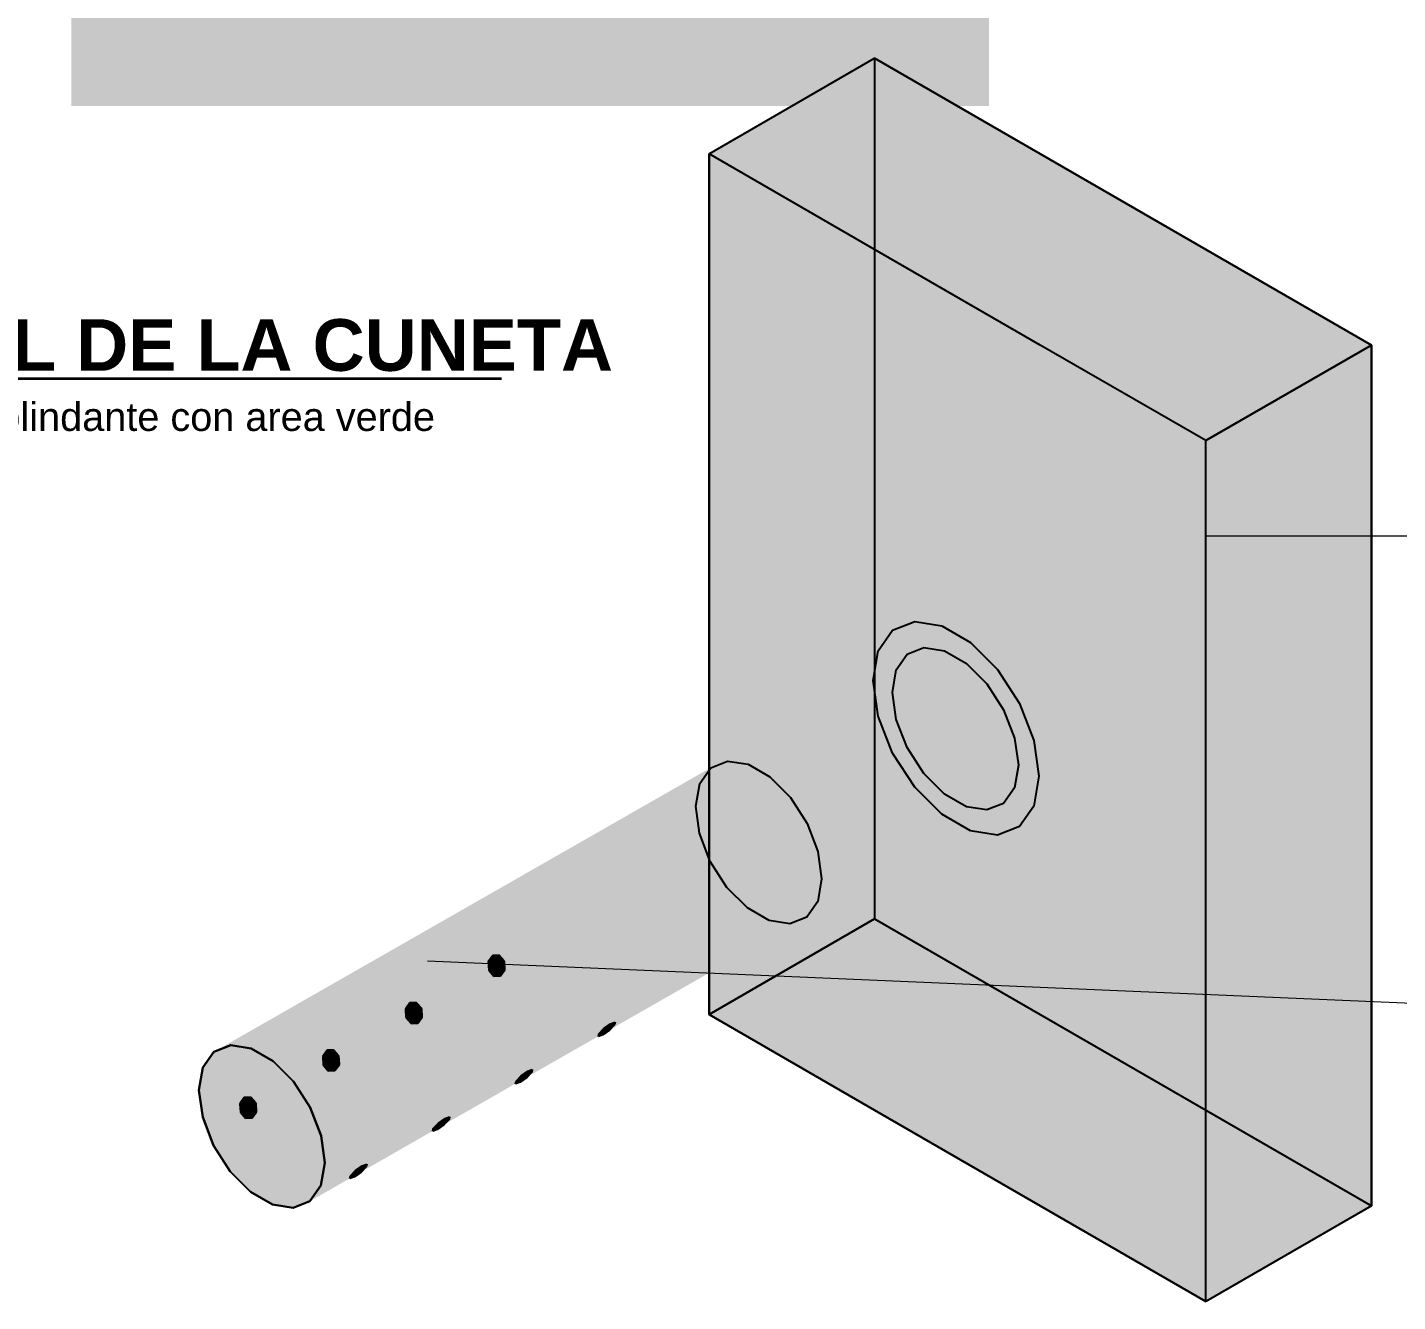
# Model space of a CAD drawing. Header units: metres. Extents: x 0 to 14.2, y 0 to 5.9.
# Drawn here: x 10.927 to 11.644, y 1.15 to 1.816 of the extents above; entities that cross this region are included whole.
import ezdxf
from ezdxf.enums import TextEntityAlignment as Align

# ---------------------------------------------------------------- set-up
doc = ezdxf.new("R2010")
doc.units = ezdxf.units.M
doc.header["$LTSCALE"] = 0.25
doc.layers.add('ISO-ARISTAS', color=8, linetype='CONTINUOUS')
doc.layers.add('TEXTOS', color=7, linetype='CONTINUOUS')
doc.layers.add('ISO-CONCRETO-SUP', color=254, linetype='CONTINUOUS', true_color=0xe8e8e8)
for name, color, linetype, lineweight in [('LLAMADAS', 30, 'CONTINUOUS', 18), ('TERRENO-RELL', 33, 'CONTINUOUS', 13), ('TITULOS', 160, 'CONTINUOUS', 35)]:
    doc.layers.add(name, color=color, linetype=linetype, lineweight=lineweight)
doc.styles.get("Standard").update_dxf_attribs({"font": 'arial.ttf'})
doc.styles.add('TITULOS', font='arialbd.ttf')

msp = doc.modelspace()

# ---------------------------------------------------------------- hatches: boundary and pattern name
at = {"layer": 'TERRENO-RELL', "true_color": 0xecdec8}
h = msp.add_hatch(color=7, dxfattribs=at)
h.dxf.hatch_style = 1
h.paths.add_polyline_path([(10.95, 1.775), (11.43, 1.775), (11.43, 2.575), (10.95, 2.575)])

# ---------------------------------------------------------------- linework, layer by layer
at = {"layer": 'ISO-ARISTAS', "color": 250}
for p, q in [((11.28349, 1.75), (11.3701, 1.8)), ((11.28349, 1.75), (11.3701, 1.8)), ((11.4567, 1.75), (11.3701, 1.8)), ((11.3701, 1.8), (11.3701, 1.71)), ((11.3701, 1.8), (11.3701, 1.71)), ((11.3701, 1.8), (11.4567, 1.75)), ((11.28349, 1.66), (11.28349, 1.75)), ((11.3701, 1.7), (11.28349, 1.75)), ((11.3701, 1.7), (11.28349, 1.75)), ((11.28349, 1.75), (11.28349, 1.66)), ((11.5433, 1.7), (11.4567, 1.75)), ((11.4567, 1.75), (11.5433, 1.7)), ((11.3701, 1.71), (11.3701, 1.62)), ((11.3701, 1.71), (11.3701, 1.62)), ((11.4567, 1.65), (11.3701, 1.7)), ((11.4567, 1.65), (11.3701, 1.7)), ((11.6299, 1.65), (11.5433, 1.7)), ((11.5433, 1.7), (11.6299, 1.65)), ((11.28349, 1.57), (11.28349, 1.66)), ((11.28349, 1.66), (11.28349, 1.57)), ((11.5433, 1.6), (11.4567, 1.65)), ((11.5433, 1.6), (11.4567, 1.65)), ((11.6299, 1.65), (11.5433, 1.6)), ((11.5433, 1.6), (11.6299, 1.65)), ((11.6299, 1.56), (11.6299, 1.65)), ((11.6299, 1.65), (11.6299, 1.56)), ((11.3701, 1.62), (11.3701, 1.53)), ((11.3701, 1.62), (11.3701, 1.53)), ((11.5433, 1.51), (11.5433, 1.6)), ((11.5433, 1.51), (11.5433, 1.6)), ((11.28349, 1.48), (11.28349, 1.57)), ((11.28349, 1.57), (11.28349, 1.48)), ((11.6299, 1.47), (11.6299, 1.56)), ((11.6299, 1.56), (11.6299, 1.47)), ((11.3701, 1.53), (11.3701, 1.44)), ((11.3701, 1.53), (11.3701, 1.44)), ((11.37953, 1.50089), (11.39105, 1.5054)), ((11.39105, 1.5054), (11.40519, 1.50318)), ((11.5433, 1.42), (11.5433, 1.51)), ((11.5433, 1.42), (11.5433, 1.51)), ((11.37201, 1.49019), (11.37953, 1.50089)), ((11.40519, 1.50318), (11.42022, 1.4945)), ((11.38715, 1.48838), (11.3959, 1.49181)), ((11.3959, 1.49181), (11.40664, 1.49012)), ((11.42022, 1.4945), (11.43436, 1.4804)), ((11.3694, 1.4746), (11.37201, 1.49019)), ((11.38143, 1.48025), (11.38715, 1.48838)), ((11.40664, 1.49012), (11.41807, 1.48352)), ((11.41807, 1.48352), (11.42881, 1.47281)), ((11.28349, 1.39), (11.28349, 1.48)), ((11.28349, 1.48), (11.28349, 1.39)), ((11.37945, 1.4684), (11.38143, 1.48025)), ((11.43436, 1.4804), (11.44588, 1.46259)), ((11.37201, 1.45599), (11.3694, 1.4746)), ((11.42881, 1.47281), (11.43757, 1.45927)), ((11.6299, 1.38), (11.6299, 1.47)), ((11.6299, 1.47), (11.6299, 1.38)), ((11.38143, 1.45426), (11.37945, 1.4684)), ((11.44588, 1.46259), (11.45339, 1.44321)), ((11.37953, 1.43661), (11.37201, 1.45599)), ((11.43757, 1.45927), (11.44328, 1.44454)), ((11.38715, 1.43953), (11.38143, 1.45426)), ((11.44328, 1.44454), (11.44527, 1.4304)), ((11.45339, 1.44321), (11.45601, 1.4246)), ((11.3701, 1.44), (11.3701, 1.35)), ((11.3701, 1.44), (11.3701, 1.35)), ((11.39105, 1.4188), (11.37953, 1.43661)), ((11.3959, 1.42599), (11.38715, 1.43953)), ((11.27861, 1.42088), (11.28437, 1.42904)), ((11.27861, 1.42088), (11.28437, 1.42904)), ((11.28437, 1.42904), (11.29316, 1.43249)), ((11.28437, 1.42904), (11.29316, 1.43249)), ((11.29316, 1.43249), (11.30392, 1.43082)), ((11.29316, 1.43249), (11.30392, 1.43082)), ((11.30392, 1.43082), (11.31535, 1.42422)), ((11.30392, 1.43082), (11.31535, 1.42422)), ((11.40664, 1.41528), (11.3959, 1.42599)), ((11.44527, 1.4304), (11.44328, 1.41855)), ((11.27657, 1.409), (11.27861, 1.42088)), ((11.27657, 1.409), (11.27861, 1.42088)), ((11.31535, 1.42422), (11.32607, 1.41349)), ((11.31535, 1.42422), (11.32607, 1.41349)), ((11.45601, 1.4246), (11.45339, 1.40901)), ((11.5433, 1.33), (11.5433, 1.42)), ((11.5433, 1.33), (11.5433, 1.42)), ((11.32607, 1.41349), (11.33479, 1.39993)), ((11.32607, 1.41349), (11.33479, 1.39993)), ((11.40519, 1.4047), (11.39105, 1.4188)), ((11.41807, 1.40868), (11.40664, 1.41528)), ((11.44328, 1.41855), (11.43757, 1.41042)), ((11.27849, 1.39483), (11.27657, 1.409)), ((11.27849, 1.39483), (11.27657, 1.409)), ((11.42022, 1.39602), (11.40519, 1.4047)), ((11.42881, 1.40699), (11.41807, 1.40868)), ((11.43757, 1.41042), (11.42881, 1.40699)), ((11.45339, 1.40901), (11.44588, 1.39831)), ((11.33479, 1.39993), (11.34046, 1.38517)), ((11.33479, 1.39993), (11.34046, 1.38517)), ((11.44588, 1.39831), (11.43436, 1.3938)), ((11.28416, 1.38007), (11.27849, 1.39483)), ((11.28416, 1.38007), (11.27849, 1.39483)), ((11.43436, 1.3938), (11.42022, 1.39602)), ((11.28349, 1.3), (11.28349, 1.39)), ((11.28349, 1.39), (11.28349, 1.3)), ((11.34046, 1.38517), (11.34238, 1.371)), ((11.34046, 1.38517), (11.34238, 1.371)), ((11.29288, 1.36651), (11.28416, 1.38007)), ((11.29288, 1.36651), (11.28416, 1.38007)), ((11.6299, 1.29), (11.6299, 1.38)), ((11.6299, 1.38), (11.6299, 1.29)), ((11.34238, 1.371), (11.34034, 1.35912)), ((11.34238, 1.371), (11.34034, 1.35912)), ((11.3036, 1.35578), (11.29288, 1.36651)), ((11.3036, 1.35578), (11.29288, 1.36651)), ((11.31503, 1.34918), (11.3036, 1.35578)), ((11.31503, 1.34918), (11.3036, 1.35578)), ((11.34034, 1.35912), (11.33458, 1.35096)), ((11.34034, 1.35912), (11.33458, 1.35096)), ((11.3701, 1.35), (11.28349, 1.3)), ((11.28349, 1.3), (11.3701, 1.35)), ((11.32579, 1.34751), (11.31503, 1.34918)), ((11.32579, 1.34751), (11.31503, 1.34918)), ((11.33458, 1.35096), (11.32579, 1.34751)), ((11.33458, 1.35096), (11.32579, 1.34751)), ((11.3701, 1.35), (11.4567, 1.3)), ((11.3701, 1.35), (11.4567, 1.3)), ((11.17038, 1.33086), (11.16807, 1.32762)), ((11.16807, 1.32762), (11.16832, 1.32318)), ((11.17389, 1.33098), (11.17038, 1.33086)), ((11.17655, 1.32793), (11.17389, 1.33098)), ((11.1768, 1.32348), (11.17655, 1.32793)), ((11.5433, 1.24), (11.5433, 1.33)), ((11.5433, 1.24), (11.5433, 1.33)), ((11.16832, 1.32318), (11.17098, 1.32013)), ((11.17098, 1.32013), (11.17449, 1.32025)), ((11.17449, 1.32025), (11.1768, 1.32348)), ((11.12708, 1.30611), (11.12477, 1.30287)), ((11.13059, 1.30623), (11.12708, 1.30611)), ((11.13325, 1.30318), (11.13059, 1.30623)), ((11.12477, 1.30287), (11.12502, 1.29843)), ((11.12502, 1.29843), (11.12768, 1.29538)), ((11.13119, 1.2955), (11.1335, 1.29873)), ((11.1335, 1.29873), (11.13325, 1.30318)), ((11.3701, 1.25), (11.28349, 1.3)), ((11.28349, 1.3), (11.3701, 1.25)), ((11.4567, 1.3), (11.5433, 1.25)), ((11.4567, 1.3), (11.5433, 1.25)), ((11.12768, 1.29538), (11.13119, 1.2955)), ((11.22564, 1.28857), (11.22589, 1.28994)), ((11.22589, 1.28994), (11.22855, 1.29271)), ((11.23146, 1.29193), (11.22795, 1.28939)), ((11.22855, 1.29271), (11.23206, 1.29524)), ((11.23412, 1.29469), (11.23146, 1.29193)), ((11.23206, 1.29524), (11.23437, 1.29606)), ((11.23437, 1.29606), (11.23412, 1.29469)), ((11.6299, 1.2), (11.6299, 1.29)), ((11.6299, 1.29), (11.6299, 1.2)), ((11.03335, 1.28399), (11.02456, 1.28054)), ((11.02456, 1.28054), (11.03335, 1.28399)), ((11.04411, 1.28232), (11.03335, 1.28399)), ((11.03335, 1.28399), (11.04411, 1.28232)), ((11.22795, 1.28939), (11.22564, 1.28857)), ((11.02456, 1.28054), (11.0188, 1.27238)), ((11.0188, 1.27238), (11.02456, 1.28054)), ((11.05554, 1.27572), (11.04411, 1.28232)), ((11.04411, 1.28232), (11.05554, 1.27572)), ((11.06626, 1.26499), (11.05554, 1.27572)), ((11.05554, 1.27572), (11.06626, 1.26499)), ((11.08378, 1.28136), (11.08147, 1.27812)), ((11.08147, 1.27812), (11.08172, 1.27368)), ((11.08729, 1.28148), (11.08378, 1.28136)), ((11.08995, 1.27843), (11.08729, 1.28148)), ((11.0902, 1.27398), (11.08995, 1.27843)), ((11.0188, 1.27238), (11.01676, 1.2605)), ((11.01676, 1.2605), (11.0188, 1.27238)), ((11.08172, 1.27368), (11.08438, 1.27063)), ((11.08438, 1.27063), (11.08789, 1.27075)), ((11.08789, 1.27075), (11.0902, 1.27398)), ((11.18525, 1.26796), (11.18876, 1.27049)), ((11.19082, 1.26994), (11.18816, 1.26718)), ((11.18876, 1.27049), (11.19107, 1.27131)), ((11.19107, 1.27131), (11.19082, 1.26994)), ((11.07498, 1.25143), (11.06626, 1.26499)), ((11.06626, 1.26499), (11.07498, 1.25143)), ((11.18234, 1.26382), (11.18259, 1.26519)), ((11.18465, 1.26464), (11.18234, 1.26382)), ((11.18259, 1.26519), (11.18525, 1.26796)), ((11.18816, 1.26718), (11.18465, 1.26464)), ((11.01676, 1.2605), (11.01869, 1.24633)), ((11.01869, 1.24633), (11.01676, 1.2605)), ((11.04048, 1.25661), (11.03817, 1.25337)), ((11.04399, 1.25673), (11.04048, 1.25661)), ((11.04665, 1.25368), (11.04399, 1.25673)), ((11.03817, 1.25337), (11.03842, 1.24893)), ((11.03842, 1.24893), (11.04108, 1.24588)), ((11.04459, 1.246), (11.0469, 1.24923)), ((11.0469, 1.24923), (11.04665, 1.25368)), ((11.08065, 1.23667), (11.07498, 1.25143)), ((11.07498, 1.25143), (11.08065, 1.23667)), ((11.4567, 1.2), (11.3701, 1.25)), ((11.3701, 1.25), (11.4567, 1.2)), ((11.5433, 1.25), (11.6299, 1.2)), ((11.5433, 1.25), (11.6299, 1.2)), ((11.01869, 1.24633), (11.02435, 1.23157)), ((11.02435, 1.23157), (11.01869, 1.24633)), ((11.04108, 1.24588), (11.04459, 1.246)), ((11.13904, 1.23907), (11.13929, 1.24044)), ((11.14135, 1.23989), (11.13904, 1.23907)), ((11.13929, 1.24044), (11.14195, 1.24321)), ((11.14486, 1.24243), (11.14135, 1.23989)), ((11.14195, 1.24321), (11.14546, 1.24574)), ((11.14752, 1.24519), (11.14486, 1.24243)), ((11.14546, 1.24574), (11.14777, 1.24656)), ((11.14777, 1.24656), (11.14752, 1.24519)), ((11.5433, 1.15), (11.5433, 1.24)), ((11.5433, 1.15), (11.5433, 1.24)), ((11.08258, 1.2225), (11.08065, 1.23667)), ((11.08065, 1.23667), (11.08258, 1.2225)), ((11.02435, 1.23157), (11.03307, 1.21801)), ((11.03307, 1.21801), (11.02435, 1.23157)), ((11.08053, 1.21062), (11.08258, 1.2225)), ((11.08258, 1.2225), (11.08053, 1.21062)), ((11.09599, 1.21569), (11.09865, 1.21846)), ((11.09865, 1.21846), (11.10216, 1.22099)), ((11.10422, 1.22044), (11.10156, 1.21768)), ((11.10216, 1.22099), (11.10447, 1.22181)), ((11.10447, 1.22181), (11.10422, 1.22044)), ((11.03307, 1.21801), (11.04379, 1.20728)), ((11.04379, 1.20728), (11.03307, 1.21801)), ((11.09574, 1.21432), (11.09599, 1.21569)), ((11.09805, 1.21514), (11.09574, 1.21432)), ((11.10156, 1.21768), (11.09805, 1.21514)), ((11.04379, 1.20728), (11.05522, 1.20068)), ((11.05522, 1.20068), (11.04379, 1.20728)), ((11.07477, 1.20246), (11.08053, 1.21062)), ((11.08053, 1.21062), (11.07477, 1.20246)), ((11.05522, 1.20068), (11.06598, 1.19901)), ((11.06598, 1.19901), (11.05522, 1.20068)), ((11.06598, 1.19901), (11.07477, 1.20246)), ((11.07477, 1.20246), (11.06598, 1.19901)), ((11.5433, 1.15), (11.4567, 1.2)), ((11.4567, 1.2), (11.5433, 1.15)), ((11.6299, 1.2), (11.5433, 1.15)), ((11.6299, 1.2), (11.5433, 1.15))]:
    msp.add_line(p, q, dxfattribs=at)
at = {"layer": 'ISO-CONCRETO-SUP', "true_color": 0x9b9b97}
for points in [[(11.3701, 1.71), (11.28349, 1.66), (11.3701, 1.8), (11.28349, 1.75)], [(11.3701, 1.62), (11.28349, 1.57), (11.3701, 1.71), (11.28349, 1.66)], [(11.6299, 1.56), (11.5433, 1.51), (11.6299, 1.65), (11.5433, 1.6)], [(11.3701, 1.53), (11.28349, 1.48), (11.3701, 1.62), (11.28349, 1.57)], [(11.6299, 1.47), (11.5433, 1.42), (11.6299, 1.56), (11.5433, 1.51)], [(11.3701, 1.44), (11.28349, 1.39), (11.3701, 1.53), (11.28349, 1.48)], [(11.6299, 1.38), (11.5433, 1.33), (11.6299, 1.47), (11.5433, 1.42)], [(11.3701, 1.35), (11.28349, 1.3), (11.3701, 1.44), (11.28349, 1.39)], [(11.6299, 1.29), (11.5433, 1.24), (11.6299, 1.38), (11.5433, 1.33)], [(11.6299, 1.2), (11.5433, 1.15), (11.6299, 1.29), (11.5433, 1.24)]]:
    msp.add_solid(points, dxfattribs=at)
at = {"layer": 'ISO-CONCRETO-SUP', "true_color": 0xc0c0ba}
for points in [[(11.3701, 1.8), (11.4567, 1.75), (11.28349, 1.75), (11.3701, 1.7)], [(11.4567, 1.75), (11.5433, 1.7), (11.3701, 1.7), (11.4567, 1.65)], [(11.5433, 1.7), (11.6299, 1.65), (11.4567, 1.65), (11.5433, 1.6)], [(11.3701, 1.35), (11.4567, 1.3), (11.28349, 1.3), (11.3701, 1.25)], [(11.4567, 1.3), (11.5433, 1.25), (11.3701, 1.25), (11.4567, 1.2)], [(11.5433, 1.25), (11.6299, 1.2), (11.4567, 1.2), (11.5433, 1.15)]]:
    msp.add_solid(points, dxfattribs=at)
at = {"layer": 'ISO-CONCRETO-SUP', "true_color": 0xadada8}
for points in [[(11.3701, 1.71), (11.4567, 1.66), (11.3701, 1.8), (11.4567, 1.75)], [(11.28349, 1.66), (11.3701, 1.61), (11.28349, 1.75), (11.3701, 1.7)], [(11.4567, 1.66), (11.5433, 1.61), (11.4567, 1.75), (11.5433, 1.7)], [(11.3701, 1.62), (11.4567, 1.57), (11.3701, 1.71), (11.4567, 1.66)], [(11.3701, 1.61), (11.4567, 1.56), (11.3701, 1.7), (11.4567, 1.65)], [(11.5433, 1.61), (11.6299, 1.56), (11.5433, 1.7), (11.6299, 1.65)], [(11.28349, 1.57), (11.3701, 1.52), (11.28349, 1.66), (11.3701, 1.61)], [(11.4567, 1.57), (11.5433, 1.52), (11.4567, 1.66), (11.5433, 1.61)], [(11.4567, 1.56), (11.5433, 1.51), (11.4567, 1.65), (11.5433, 1.6)], [(11.3701, 1.53), (11.4567, 1.48), (11.3701, 1.62), (11.4567, 1.57)], [(11.3701, 1.52), (11.4567, 1.47), (11.3701, 1.61), (11.4567, 1.56)], [(11.5433, 1.52), (11.6299, 1.47), (11.5433, 1.61), (11.6299, 1.56)], [(11.28349, 1.48), (11.3701, 1.43), (11.28349, 1.57), (11.3701, 1.52)], [(11.4567, 1.48), (11.5433, 1.43), (11.4567, 1.57), (11.5433, 1.52)], [(11.4567, 1.47), (11.5433, 1.42), (11.4567, 1.56), (11.5433, 1.51)], [(11.3701, 1.44), (11.4567, 1.39), (11.3701, 1.53), (11.4567, 1.48)], [(11.3701, 1.43), (11.4567, 1.38), (11.3701, 1.52), (11.4567, 1.47)], [(11.5433, 1.43), (11.6299, 1.38), (11.5433, 1.52), (11.6299, 1.47)], [(11.28349, 1.39), (11.3701, 1.34), (11.28349, 1.48), (11.3701, 1.43)], [(11.4567, 1.39), (11.5433, 1.34), (11.4567, 1.48), (11.5433, 1.43)], [(11.4567, 1.38), (11.5433, 1.33), (11.4567, 1.47), (11.5433, 1.42)], [(11.3701, 1.35), (11.4567, 1.3), (11.3701, 1.44), (11.4567, 1.39)], [(11.3701, 1.34), (11.4567, 1.29), (11.3701, 1.43), (11.4567, 1.38)], [(11.5433, 1.34), (11.6299, 1.29), (11.5433, 1.43), (11.6299, 1.38)], [(11.28349, 1.3), (11.3701, 1.25), (11.28349, 1.39), (11.3701, 1.34)], [(11.4567, 1.3), (11.5433, 1.25), (11.4567, 1.39), (11.5433, 1.34)], [(11.4567, 1.29), (11.5433, 1.24), (11.4567, 1.38), (11.5433, 1.33)], [(11.3701, 1.25), (11.4567, 1.2), (11.3701, 1.34), (11.4567, 1.29)], [(11.5433, 1.25), (11.6299, 1.2), (11.5433, 1.34), (11.6299, 1.29)], [(11.4567, 1.2), (11.5433, 1.15), (11.4567, 1.29), (11.5433, 1.24)]]:
    msp.add_solid(points, dxfattribs=at)
at = {"layer": 'ISO-CONCRETO-SUP', "true_color": 0x797976}
for points in [[(11.45601, 1.4246), (11.37953, 1.50089), (11.39105, 1.5054)], [(11.45601, 1.4246), (11.39105, 1.5054), (11.40519, 1.50318)], [(11.45601, 1.4246), (11.37201, 1.49019), (11.37953, 1.50089)], [(11.45601, 1.4246), (11.40519, 1.50318), (11.42022, 1.4945)], [(11.45601, 1.4246), (11.42022, 1.4945), (11.43436, 1.4804)], [(11.45601, 1.4246), (11.3694, 1.4746), (11.37201, 1.49019)], [(11.45601, 1.4246), (11.43436, 1.4804), (11.44588, 1.46259)], [(11.45601, 1.4246), (11.37201, 1.45599), (11.3694, 1.4746)], [(11.45601, 1.4246), (11.44588, 1.46259), (11.45339, 1.44321)], [(11.45601, 1.4246), (11.37953, 1.43661), (11.37201, 1.45599)], [(11.45601, 1.4246), (11.39105, 1.4188), (11.37953, 1.43661)], [(11.45601, 1.4246), (11.40519, 1.4047), (11.39105, 1.4188)], [(11.45601, 1.4246), (11.42022, 1.39602), (11.40519, 1.4047)], [(11.45601, 1.4246), (11.43436, 1.3938), (11.42022, 1.39602)], [(11.45601, 1.4246), (11.44588, 1.39831), (11.43436, 1.3938)], [(11.45601, 1.4246), (11.45339, 1.40901), (11.44588, 1.39831)]]:
    msp.add_solid(points, dxfattribs=at)
at = {"layer": 'ISO-CONCRETO-SUP', "true_color": 0x202328}
for points in [[(11.44527, 1.4304), (11.38715, 1.48838), (11.3959, 1.49181)], [(11.44527, 1.4304), (11.3959, 1.49181), (11.40664, 1.49012)], [(11.44527, 1.4304), (11.38143, 1.48025), (11.38715, 1.48838)], [(11.44527, 1.4304), (11.40664, 1.49012), (11.41807, 1.48352)], [(11.44527, 1.4304), (11.41807, 1.48352), (11.42881, 1.47281)], [(11.44527, 1.4304), (11.37945, 1.4684), (11.38143, 1.48025)], [(11.44527, 1.4304), (11.42881, 1.47281), (11.43757, 1.45927)], [(11.44527, 1.4304), (11.38143, 1.45426), (11.37945, 1.4684)], [(11.44527, 1.4304), (11.43757, 1.45927), (11.44328, 1.44454)], [(11.44527, 1.4304), (11.38715, 1.43953), (11.38143, 1.45426)], [(11.44527, 1.4304), (11.3959, 1.42599), (11.38715, 1.43953)], [(11.44527, 1.4304), (11.40664, 1.41528), (11.3959, 1.42599)], [(11.44527, 1.4304), (11.41807, 1.40868), (11.40664, 1.41528)], [(11.44527, 1.4304), (11.42881, 1.40699), (11.41807, 1.40868)], [(11.44527, 1.4304), (11.43757, 1.41042), (11.42881, 1.40699)], [(11.44527, 1.4304), (11.44328, 1.41855), (11.43757, 1.41042)]]:
    msp.add_solid(points, dxfattribs=at)
at = {"layer": 'ISO-CONCRETO-SUP', "true_color": 0x687c8e}
for points in [[(11.27861, 1.42088), (11.28437, 1.42904), (11.23531, 1.39613), (11.24107, 1.40429)], [(11.23531, 1.39613), (11.24107, 1.40429), (11.192, 1.37138), (11.19777, 1.37954)], [(11.192, 1.37138), (11.19777, 1.37954), (11.1487, 1.34663), (11.15447, 1.35479)], [(11.1487, 1.34663), (11.15447, 1.35479), (11.1054, 1.32188), (11.11117, 1.33004)], [(11.34034, 1.35912), (11.33458, 1.35096), (11.29704, 1.33437), (11.29128, 1.32621)], [(11.29704, 1.33437), (11.29128, 1.32621), (11.25374, 1.30962), (11.24798, 1.30146)], [(11.1054, 1.32188), (11.11117, 1.33004), (11.0621, 1.29713), (11.06786, 1.30529)], [(11.0621, 1.29713), (11.06786, 1.30529), (11.0188, 1.27238), (11.02456, 1.28054)], [(11.25374, 1.30962), (11.24798, 1.30146), (11.21044, 1.28487), (11.20467, 1.27671)], [(11.21044, 1.28487), (11.20467, 1.27671), (11.16714, 1.26012), (11.16137, 1.25196)], [(11.16714, 1.26012), (11.16137, 1.25196), (11.12384, 1.23537), (11.11807, 1.22721)], [(11.12384, 1.23537), (11.11807, 1.22721), (11.08053, 1.21062), (11.07477, 1.20246)]]:
    msp.add_solid(points, dxfattribs=at)
at = {"layer": 'ISO-CONCRETO-SUP', "true_color": 0x839bb3}
for points in [[(11.28437, 1.42904), (11.29316, 1.43249), (11.24107, 1.40429), (11.24986, 1.40774)], [(11.24107, 1.40429), (11.24986, 1.40774), (11.19777, 1.37954), (11.20656, 1.38299)], [(11.19777, 1.37954), (11.20656, 1.38299), (11.15447, 1.35479), (11.16326, 1.35824)], [(11.15447, 1.35479), (11.16326, 1.35824), (11.11117, 1.33004), (11.11996, 1.33349)], [(11.33458, 1.35096), (11.32579, 1.34751), (11.29128, 1.32621), (11.28249, 1.32276)], [(11.11117, 1.33004), (11.11996, 1.33349), (11.06786, 1.30529), (11.07666, 1.30874)], [(11.29128, 1.32621), (11.28249, 1.32276), (11.24798, 1.30146), (11.23918, 1.29801)], [(11.06786, 1.30529), (11.07666, 1.30874), (11.02456, 1.28054), (11.03335, 1.28399)], [(11.24798, 1.30146), (11.23918, 1.29801), (11.20467, 1.27671), (11.19588, 1.27326)], [(11.20467, 1.27671), (11.19588, 1.27326), (11.16137, 1.25196), (11.15258, 1.24851)], [(11.16137, 1.25196), (11.15258, 1.24851), (11.11807, 1.22721), (11.10928, 1.22376)], [(11.11807, 1.22721), (11.10928, 1.22376), (11.07477, 1.20246), (11.06598, 1.19901)]]:
    msp.add_solid(points, dxfattribs=at)
at = {"layer": 'ISO-CONCRETO-SUP', "true_color": 0x95b1cb}
for points in [[(11.29316, 1.43249), (11.30392, 1.43082), (11.24986, 1.40774), (11.26062, 1.40607)], [(11.24986, 1.40774), (11.26062, 1.40607), (11.20656, 1.38299), (11.21732, 1.38132)], [(11.20656, 1.38299), (11.21732, 1.38132), (11.16326, 1.35824), (11.17402, 1.35657)], [(11.16326, 1.35824), (11.17402, 1.35657), (11.11996, 1.33349), (11.13072, 1.33182)], [(11.32579, 1.34751), (11.31503, 1.34918), (11.28249, 1.32276), (11.27173, 1.32443)], [(11.11996, 1.33349), (11.13072, 1.33182), (11.07666, 1.30874), (11.08742, 1.30707)], [(11.28249, 1.32276), (11.27173, 1.32443), (11.23918, 1.29801), (11.22842, 1.29968)], [(11.07666, 1.30874), (11.08742, 1.30707), (11.03335, 1.28399), (11.04411, 1.28232)], [(11.23918, 1.29801), (11.22842, 1.29968), (11.19588, 1.27326), (11.18512, 1.27493)], [(11.19588, 1.27326), (11.18512, 1.27493), (11.15258, 1.24851), (11.14182, 1.25018)], [(11.15258, 1.24851), (11.14182, 1.25018), (11.10928, 1.22376), (11.09852, 1.22543)], [(11.10928, 1.22376), (11.09852, 1.22543), (11.06598, 1.19901), (11.05522, 1.20068)]]:
    msp.add_solid(points, dxfattribs=at)
at = {"layer": 'ISO-CONCRETO-SUP', "true_color": 0xa1c0dc}
for points in [[(11.30392, 1.43082), (11.31535, 1.42422), (11.26062, 1.40607), (11.27205, 1.39947)], [(11.26062, 1.40607), (11.27205, 1.39947), (11.21732, 1.38132), (11.22875, 1.37472)], [(11.21732, 1.38132), (11.22875, 1.37472), (11.17402, 1.35657), (11.18545, 1.34997)], [(11.17402, 1.35657), (11.18545, 1.34997), (11.13072, 1.33182), (11.14215, 1.32522)], [(11.31503, 1.34918), (11.3036, 1.35578), (11.27173, 1.32443), (11.2603, 1.33103)], [(11.13072, 1.33182), (11.14215, 1.32522), (11.08742, 1.30707), (11.09884, 1.30047)], [(11.27173, 1.32443), (11.2603, 1.33103), (11.22842, 1.29968), (11.217, 1.30628)], [(11.08742, 1.30707), (11.09884, 1.30047), (11.04411, 1.28232), (11.05554, 1.27572)], [(11.22842, 1.29968), (11.217, 1.30628), (11.18512, 1.27493), (11.17369, 1.28153)], [(11.18512, 1.27493), (11.17369, 1.28153), (11.14182, 1.25018), (11.13039, 1.25678)], [(11.14182, 1.25018), (11.13039, 1.25678), (11.09852, 1.22543), (11.08709, 1.23203)], [(11.09852, 1.22543), (11.08709, 1.23203), (11.05522, 1.20068), (11.04379, 1.20728)]]:
    msp.add_solid(points, dxfattribs=at)
at = {"layer": 'ISO-CONCRETO-SUP', "true_color": 0x92adc7}
for points in [[(11.30947, 1.39), (11.27861, 1.42088), (11.28437, 1.42904)], [(11.30947, 1.39), (11.28437, 1.42904), (11.29316, 1.43249)], [(11.30947, 1.39), (11.29316, 1.43249), (11.30392, 1.43082)], [(11.30947, 1.39), (11.30392, 1.43082), (11.31535, 1.42422)], [(11.30947, 1.39), (11.27657, 1.409), (11.27861, 1.42088)], [(11.30947, 1.39), (11.31535, 1.42422), (11.32607, 1.41349)], [(11.30947, 1.39), (11.32607, 1.41349), (11.33479, 1.39993)], [(11.30947, 1.39), (11.27849, 1.39483), (11.27657, 1.409)], [(11.30947, 1.39), (11.33479, 1.39993), (11.34046, 1.38517)], [(11.30947, 1.39), (11.28416, 1.38007), (11.27849, 1.39483)], [(11.30947, 1.39), (11.29288, 1.36651), (11.28416, 1.38007)], [(11.30947, 1.39), (11.3036, 1.35578), (11.29288, 1.36651)], [(11.30947, 1.39), (11.31503, 1.34918), (11.3036, 1.35578)], [(11.30947, 1.39), (11.32579, 1.34751), (11.31503, 1.34918)], [(11.30947, 1.39), (11.33458, 1.35096), (11.32579, 1.34751)], [(11.30947, 1.39), (11.34034, 1.35912), (11.33458, 1.35096)], [(11.30947, 1.39), (11.34238, 1.371), (11.34034, 1.35912)], [(11.30947, 1.39), (11.34046, 1.38517), (11.34238, 1.371)], [(11.04967, 1.2415), (11.02456, 1.28054), (11.03335, 1.28399)], [(11.04967, 1.2415), (11.03335, 1.28399), (11.04411, 1.28232)], [(11.04967, 1.2415), (11.0188, 1.27238), (11.02456, 1.28054)], [(11.04967, 1.2415), (11.04411, 1.28232), (11.05554, 1.27572)], [(11.04967, 1.2415), (11.05554, 1.27572), (11.06626, 1.26499)], [(11.04967, 1.2415), (11.01676, 1.2605), (11.0188, 1.27238)], [(11.04967, 1.2415), (11.06626, 1.26499), (11.07498, 1.25143)], [(11.04967, 1.2415), (11.01869, 1.24633), (11.01676, 1.2605)], [(11.04967, 1.2415), (11.07498, 1.25143), (11.08065, 1.23667)], [(11.04967, 1.2415), (11.02435, 1.23157), (11.01869, 1.24633)], [(11.04967, 1.2415), (11.03307, 1.21801), (11.02435, 1.23157)], [(11.04967, 1.2415), (11.04379, 1.20728), (11.03307, 1.21801)], [(11.04967, 1.2415), (11.05522, 1.20068), (11.04379, 1.20728)], [(11.04967, 1.2415), (11.06598, 1.19901), (11.05522, 1.20068)], [(11.04967, 1.2415), (11.07477, 1.20246), (11.06598, 1.19901)], [(11.04967, 1.2415), (11.08053, 1.21062), (11.07477, 1.20246)], [(11.04967, 1.2415), (11.08258, 1.2225), (11.08053, 1.21062)], [(11.04967, 1.2415), (11.08065, 1.23667), (11.08258, 1.2225)]]:
    msp.add_solid(points, dxfattribs=at)
at = {"layer": 'ISO-CONCRETO-SUP', "true_color": 0x788fa4}
for points in [[(11.27657, 1.409), (11.27861, 1.42088), (11.23326, 1.38425), (11.23531, 1.39613)], [(11.23326, 1.38425), (11.23531, 1.39613), (11.18996, 1.3595), (11.192, 1.37138)], [(11.18996, 1.3595), (11.192, 1.37138), (11.14666, 1.33475), (11.1487, 1.34663)], [(11.34238, 1.371), (11.34034, 1.35912), (11.29908, 1.34625), (11.29704, 1.33437)], [(11.14666, 1.33475), (11.1487, 1.34663), (11.10336, 1.31), (11.1054, 1.32188)], [(11.29908, 1.34625), (11.29704, 1.33437), (11.25578, 1.3215), (11.25374, 1.30962)], [(11.10336, 1.31), (11.1054, 1.32188), (11.06006, 1.28525), (11.0621, 1.29713)], [(11.25578, 1.3215), (11.25374, 1.30962), (11.21248, 1.29675), (11.21044, 1.28487)], [(11.06006, 1.28525), (11.0621, 1.29713), (11.01676, 1.2605), (11.0188, 1.27238)], [(11.21248, 1.29675), (11.21044, 1.28487), (11.16918, 1.272), (11.16714, 1.26012)], [(11.16918, 1.272), (11.16714, 1.26012), (11.12588, 1.24725), (11.12384, 1.23537)], [(11.12588, 1.24725), (11.12384, 1.23537), (11.08258, 1.2225), (11.08053, 1.21062)]]:
    msp.add_solid(points, dxfattribs=at)
at = {"layer": 'ISO-CONCRETO-SUP', "true_color": 0xa7c6e4}
for points in [[(11.31535, 1.42422), (11.32607, 1.41349), (11.27205, 1.39947), (11.28277, 1.38874)], [(11.27205, 1.39947), (11.28277, 1.38874), (11.22875, 1.37472), (11.23947, 1.36399)], [(11.22875, 1.37472), (11.23947, 1.36399), (11.18545, 1.34997), (11.19617, 1.33924)], [(11.3036, 1.35578), (11.29288, 1.36651), (11.2603, 1.33103), (11.24958, 1.34176)], [(11.18545, 1.34997), (11.19617, 1.33924), (11.14215, 1.32522), (11.15287, 1.31449)], [(11.2603, 1.33103), (11.24958, 1.34176), (11.217, 1.30628), (11.20627, 1.31701)], [(11.14215, 1.32522), (11.15287, 1.31449), (11.09884, 1.30047), (11.10957, 1.28974)], [(11.217, 1.30628), (11.20627, 1.31701), (11.17369, 1.28153), (11.16297, 1.29226)], [(11.09884, 1.30047), (11.10957, 1.28974), (11.05554, 1.27572), (11.06626, 1.26499)], [(11.17369, 1.28153), (11.16297, 1.29226), (11.13039, 1.25678), (11.11967, 1.26751)], [(11.13039, 1.25678), (11.11967, 1.26751), (11.08709, 1.23203), (11.07637, 1.24276)], [(11.08709, 1.23203), (11.07637, 1.24276), (11.04379, 1.20728), (11.03307, 1.21801)]]:
    msp.add_solid(points, dxfattribs=at)
at = {"layer": 'ISO-CONCRETO-SUP', "true_color": 0xa5c4e1}
for points in [[(11.32607, 1.41349), (11.33479, 1.39993), (11.28277, 1.38874), (11.29149, 1.37518)], [(11.28277, 1.38874), (11.29149, 1.37518), (11.23947, 1.36399), (11.24819, 1.35043)], [(11.29288, 1.36651), (11.28416, 1.38007), (11.24958, 1.34176), (11.24086, 1.35532)], [(11.23947, 1.36399), (11.24819, 1.35043), (11.19617, 1.33924), (11.20489, 1.32568)], [(11.24958, 1.34176), (11.24086, 1.35532), (11.20627, 1.31701), (11.19756, 1.33057)], [(11.19617, 1.33924), (11.20489, 1.32568), (11.15287, 1.31449), (11.16158, 1.30093)], [(11.20627, 1.31701), (11.19756, 1.33057), (11.16297, 1.29226), (11.15426, 1.30582)], [(11.15287, 1.31449), (11.16158, 1.30093), (11.10957, 1.28974), (11.11828, 1.27618)], [(11.16297, 1.29226), (11.15426, 1.30582), (11.11967, 1.26751), (11.11095, 1.28107)], [(11.10957, 1.28974), (11.11828, 1.27618), (11.06626, 1.26499), (11.07498, 1.25143)], [(11.11967, 1.26751), (11.11095, 1.28107), (11.07637, 1.24276), (11.06765, 1.25632)], [(11.07637, 1.24276), (11.06765, 1.25632), (11.03307, 1.21801), (11.02435, 1.23157)]]:
    msp.add_solid(points, dxfattribs=at)
at = {"layer": 'ISO-CONCRETO-SUP', "true_color": 0x8ca6bf}
for points in [[(11.27849, 1.39483), (11.27657, 1.409), (11.23519, 1.37008), (11.23326, 1.38425)], [(11.23519, 1.37008), (11.23326, 1.38425), (11.19189, 1.34533), (11.18996, 1.3595)], [(11.34046, 1.38517), (11.34238, 1.371), (11.29715, 1.36042), (11.29908, 1.34625)], [(11.19189, 1.34533), (11.18996, 1.3595), (11.14859, 1.32058), (11.14666, 1.33475)], [(11.29715, 1.36042), (11.29908, 1.34625), (11.25385, 1.33567), (11.25578, 1.3215)], [(11.14859, 1.32058), (11.14666, 1.33475), (11.10529, 1.29583), (11.10336, 1.31)], [(11.25385, 1.33567), (11.25578, 1.3215), (11.21055, 1.31092), (11.21248, 1.29675)], [(11.10529, 1.29583), (11.10336, 1.31), (11.06199, 1.27108), (11.06006, 1.28525)], [(11.21055, 1.31092), (11.21248, 1.29675), (11.16725, 1.28617), (11.16918, 1.272)], [(11.06199, 1.27108), (11.06006, 1.28525), (11.01869, 1.24633), (11.01676, 1.2605)], [(11.16725, 1.28617), (11.16918, 1.272), (11.12395, 1.26142), (11.12588, 1.24725)], [(11.12395, 1.26142), (11.12588, 1.24725), (11.08065, 1.23667), (11.08258, 1.2225)]]:
    msp.add_solid(points, dxfattribs=at)
at = {"layer": 'ISO-CONCRETO-SUP', "true_color": 0x9bb9d5}
for points in [[(11.33479, 1.39993), (11.34046, 1.38517), (11.29149, 1.37518), (11.29715, 1.36042)], [(11.28416, 1.38007), (11.27849, 1.39483), (11.24086, 1.35532), (11.23519, 1.37008)], [(11.24086, 1.35532), (11.23519, 1.37008), (11.19756, 1.33057), (11.19189, 1.34533)], [(11.29149, 1.37518), (11.29715, 1.36042), (11.24819, 1.35043), (11.25385, 1.33567)], [(11.24819, 1.35043), (11.25385, 1.33567), (11.20489, 1.32568), (11.21055, 1.31092)], [(11.19756, 1.33057), (11.19189, 1.34533), (11.15426, 1.30582), (11.14859, 1.32058)], [(11.20489, 1.32568), (11.21055, 1.31092), (11.16158, 1.30093), (11.16725, 1.28617)], [(11.15426, 1.30582), (11.14859, 1.32058), (11.11095, 1.28107), (11.10529, 1.29583)], [(11.16158, 1.30093), (11.16725, 1.28617), (11.11828, 1.27618), (11.12395, 1.26142)], [(11.11095, 1.28107), (11.10529, 1.29583), (11.06765, 1.25632), (11.06199, 1.27108)], [(11.11828, 1.27618), (11.12395, 1.26142), (11.07498, 1.25143), (11.08065, 1.23667)], [(11.06765, 1.25632), (11.06199, 1.27108), (11.02435, 1.23157), (11.01869, 1.24633)]]:
    msp.add_solid(points, dxfattribs=at)
at = {"layer": 'ISO-CONCRETO-SUP', "true_color": 0x2d3035}
for points in [[(11.16832, 1.32318), (11.17038, 1.33086), (11.16807, 1.32762)], [(11.16832, 1.32318), (11.17655, 1.32793), (11.17389, 1.33098)], [(11.16832, 1.32318), (11.17389, 1.33098), (11.17038, 1.33086)], [(11.16832, 1.32318), (11.1768, 1.32348), (11.17655, 1.32793)], [(11.16832, 1.32318), (11.17449, 1.32025), (11.1768, 1.32348)], [(11.16832, 1.32318), (11.17098, 1.32013), (11.17449, 1.32025)], [(11.12502, 1.29843), (11.12708, 1.30611), (11.12477, 1.30287)], [(11.12502, 1.29843), (11.13325, 1.30318), (11.13059, 1.30623)], [(11.12502, 1.29843), (11.13059, 1.30623), (11.12708, 1.30611)], [(11.12502, 1.29843), (11.1335, 1.29873), (11.13325, 1.30318)], [(11.12502, 1.29843), (11.13119, 1.2955), (11.1335, 1.29873)], [(11.12502, 1.29843), (11.12768, 1.29538), (11.13119, 1.2955)], [(11.08172, 1.27368), (11.08378, 1.28136), (11.08147, 1.27812)], [(11.08172, 1.27368), (11.08995, 1.27843), (11.08729, 1.28148)], [(11.08172, 1.27368), (11.08729, 1.28148), (11.08378, 1.28136)], [(11.08172, 1.27368), (11.0902, 1.27398), (11.08995, 1.27843)], [(11.08172, 1.27368), (11.08789, 1.27075), (11.0902, 1.27398)], [(11.08172, 1.27368), (11.08438, 1.27063), (11.08789, 1.27075)], [(11.03842, 1.24893), (11.04048, 1.25661), (11.03817, 1.25337)], [(11.03842, 1.24893), (11.04665, 1.25368), (11.04399, 1.25673)], [(11.03842, 1.24893), (11.04399, 1.25673), (11.04048, 1.25661)], [(11.03842, 1.24893), (11.0469, 1.24923), (11.04665, 1.25368)], [(11.03842, 1.24893), (11.04459, 1.246), (11.0469, 1.24923)], [(11.03842, 1.24893), (11.04108, 1.24588), (11.04459, 1.246)]]:
    msp.add_solid(points, dxfattribs=at)
at = {"layer": 'ISO-CONCRETO-SUP', "true_color": 0x1e2023}
for points in [[(11.23412, 1.29469), (11.22795, 1.28939), (11.22564, 1.28857)], [(11.23412, 1.29469), (11.22564, 1.28857), (11.22589, 1.28994)], [(11.23412, 1.29469), (11.22589, 1.28994), (11.22855, 1.29271)], [(11.23412, 1.29469), (11.23146, 1.29193), (11.22795, 1.28939)], [(11.23412, 1.29469), (11.22855, 1.29271), (11.23206, 1.29524)], [(11.23412, 1.29469), (11.23206, 1.29524), (11.23437, 1.29606)], [(11.19082, 1.26994), (11.18465, 1.26464), (11.18234, 1.26382)], [(11.19082, 1.26994), (11.18234, 1.26382), (11.18259, 1.26519)], [(11.19082, 1.26994), (11.18259, 1.26519), (11.18525, 1.26796)], [(11.19082, 1.26994), (11.18816, 1.26718), (11.18465, 1.26464)], [(11.19082, 1.26994), (11.18525, 1.26796), (11.18876, 1.27049)], [(11.19082, 1.26994), (11.18876, 1.27049), (11.19107, 1.27131)], [(11.14752, 1.24519), (11.14135, 1.23989), (11.13904, 1.23907)], [(11.14752, 1.24519), (11.13904, 1.23907), (11.13929, 1.24044)], [(11.14752, 1.24519), (11.13929, 1.24044), (11.14195, 1.24321)], [(11.14752, 1.24519), (11.14486, 1.24243), (11.14135, 1.23989)], [(11.14752, 1.24519), (11.14195, 1.24321), (11.14546, 1.24574)], [(11.14752, 1.24519), (11.14546, 1.24574), (11.14777, 1.24656)], [(11.10422, 1.22044), (11.09805, 1.21514), (11.09574, 1.21432)], [(11.10422, 1.22044), (11.09574, 1.21432), (11.09599, 1.21569)], [(11.10422, 1.22044), (11.09599, 1.21569), (11.09865, 1.21846)], [(11.10422, 1.22044), (11.10156, 1.21768), (11.09805, 1.21514)], [(11.10422, 1.22044), (11.09865, 1.21846), (11.10216, 1.22099)], [(11.10422, 1.22044), (11.10216, 1.22099), (11.10447, 1.22181)]]:
    msp.add_solid(points, dxfattribs=at)
at = {"layer": 'LLAMADAS'}
for p, q in [((13.26, 1.55), (11.5433, 1.55)), ((13.26, 1.23667), (11.13627, 1.328))]:
    msp.add_line(p, q, dxfattribs=at)
for points in [[(11.5433, 1.55), (11.5543, 1.54615), (11.5543, 1.55385)], [(11.13627, 1.328), (11.14709, 1.32368), (11.14742, 1.33137)]]:
    msp.add_solid(points, dxfattribs=at)
at = {"layer": 'TITULOS'}
msp.add_line((10.575, 1.6325), (11.175, 1.6325), dxfattribs=at)

# ---------------------------------------------------------------- texts
at = {"layer": 'TEXTOS'}
msp.add_text('ESC. 1/5 - lloradero en el muro colindante con area verde', height=0.01485, dxfattribs=at).set_placement((10.875, 1.6125), align=Align.MIDDLE_CENTER)
at = {"layer": 'TITULOS', "style": 'TITULOS'}
msp.add_text('CORTE TRANSVERSAL DE LA CUNETA', height=0.027, dxfattribs=at).set_placement((10.875, 1.65), align=Align.MIDDLE_CENTER)

doc.saveas('drawing.dxf')
